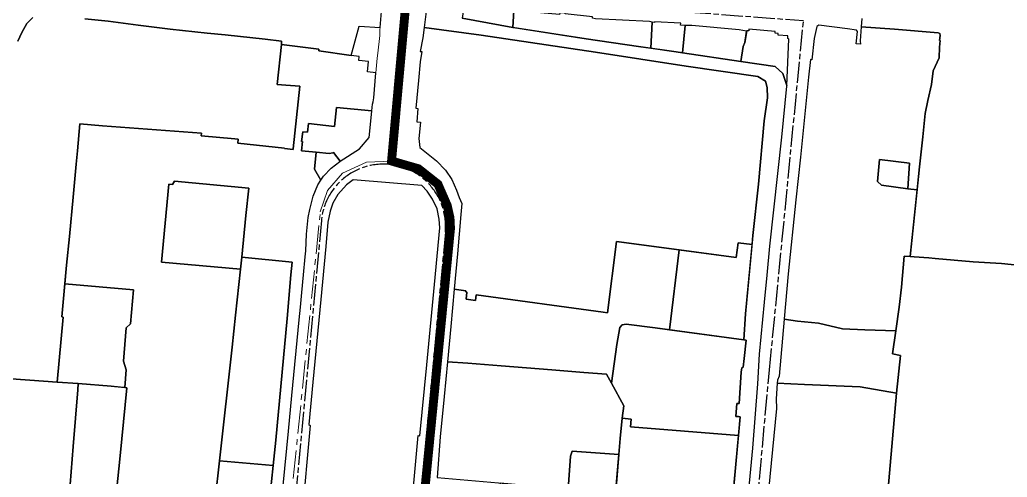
# Model space of a CAD drawing. Header units: millimetres. Extents: x 125232 to 134072, y 142885 to 152835.
# Drawn here: x 132398 to 133508, y 146566 to 147081 of the extents above; entities that cross this region are included whole.
import ezdxf

# ---------------------------------------------------------------- set-up
doc = ezdxf.new("R2010")
doc.units = ezdxf.units.MM
doc.linetypes.add('ACAD_ISO08W100', pattern=[36, 24, -3, 6, -3])
doc.linetypes.add('CENTER', pattern=[50.8, 31.75, -6.35, 6.35, -6.35])
for name, color, linetype in [('commerce', 10, 'Continuous'), ('commerce & office', 242, 'Continuous'), ('commerce and residence', 32, 'Continuous'), ('culture', 21, 'Continuous'), ('green & plaza', 80, 'Continuous'), ('industry', 35, 'Continuous'), ('military', 76, 'Continuous'), ('research & university', 30, 'Continuous'), ('residence', 2, 'Continuous'), ('water', 4, 'Continuous'), ('老城北中心线', 7, 'ACAD_ISO08W100')]:
    doc.layers.add(name, color=color, linetype=linetype)
doc.layers.add('municipal utilities', color=151, linetype='Continuous', lineweight=0)
doc.layers.add('super block', color=6, linetype='CENTER', lineweight=0)

msp = doc.modelspace()

# ---------------------------------------------------------------- linework, layer by layer
at = {"layer": 'commerce'}
for points in [[(133145.9, 147074.5), (133140.9, 147074.8), (133141, 147077), (133111.5, 147078.5), (133111.5, 147077.8), (133108.8, 147078.2), (133107.2, 147048.8), (133135.9, 147044.8), (133143.1, 147043.7)], [(132510.8, 146590.5), (132518.3, 146667.1), (132500.9, 146668.8), (132463.7, 146671.7), (132463.2, 146664.8), (132458, 146600.9), (132451.3, 146515.6), (132459, 146514.9), (132458, 146502.7), (132486.4, 146500.5), (132501.5, 146499.6)], [(133383.5, 146661.1), (133342.8, 146668.2), (133280.3, 146670.8), (133249.5, 146672.2), (133248.2, 146654.6), (133248.7, 146643.9), (133239.7, 146551.4), (133234.8, 146504.6), (133230.7, 146447), (133234.9, 146439.6), (133267.7, 146437.6), (133316.8, 146433.4), (133363.4, 146429.8)]]:
    msp.add_lwpolyline(points, close=True, dxfattribs=at)
at = {"layer": 'commerce & office'}
msp.add_lwpolyline([(132953.5, 147091.2), (132950.3, 147091.4), (132904.9, 147095.3), (132897.7, 147097.3), (132895.2, 147082.7), (132952.2, 147072.3)], close=True, dxfattribs=at)
at = {"layer": 'commerce and residence'}
for points in [[(133108.8, 147078.2), (133105.9, 147078.7), (133045.2, 147081.7), (133041.9, 147082.5), (133041.8, 147084.3), (133011.2, 147087.4), (133011.2, 147088.1), (133005.1, 147088.8), (133004.7, 147086.9), (132953.5, 147091.2), (132952.2, 147072.3), (132953, 147072.2), (133034.6, 147059.3), (133093.5, 147050.8), (133107.2, 147048.8)], [(133211.2, 147050.8), (133213, 147055.4), (133215.1, 147068.1), (133206.7, 147069.6), (133153.3, 147074.4), (133145.9, 147074.5), (133143.1, 147043.7), (133208.4, 147033.9)], [(133262.5, 147059.1), (133261.3, 147059.9), (133261.3, 147062.7), (133250.5, 147063.6), (133250.5, 147065.3), (133247.1, 147065.8), (133247.1, 147067.7), (133217.4, 147070.1), (133217.4, 147068.3), (133215.2, 147068.2), (133213, 147055.4), (133211.2, 147050.8), (133208.4, 147033.9), (133247.3, 147028.1), (133255.7, 147020.4), (133260.4, 147007)], [(133398.1, 146919.7), (133364.6, 146923.6), (133362, 146899), (133366.8, 146894.7), (133396.2, 146890.8)]]:
    msp.add_lwpolyline(points, close=True, dxfattribs=at)
at = {"layer": 'culture'}
msp.add_lwpolyline([(133547.5, 146505.7), (133556.7, 146603.7), (133566.8, 146717), (133573.4, 146799.4), (133501.6, 146806.6), (133469.6, 146808.5), (133426.9, 146812.4), (133419.7, 146813), (133403.5, 146814.2), (133392, 146815.2), (133389, 146780.1), (133386.6, 146757.7), (133382.7, 146731.2), (133379, 146705.2), (133388, 146703.2), (133383.5, 146661.1), (133363.4, 146429.8)], dxfattribs=at)
msp.add_lwpolyline([(132463.2, 146664.8), (132463.7, 146671.7), (132440.1, 146673.5), (132373, 146678.4), (132363.4, 146579.3), (132356.8, 146511.2), (132393.5, 146508), (132403.2, 146513.1), (132421.6, 146511.8), (132430.7, 146504.8), (132458, 146502.7), (132459, 146514.9), (132451.3, 146515.6), (132458, 146600.9)], close=True, dxfattribs=at)
at = {"layer": 'green & plaza'}
msp.add_lwpolyline([(132840.1, 146551.4), (132845.9, 146613.2), (132847.7, 146613.1), (132855.6, 146692.8), (132864.1, 146783), (132870, 146846.8), (132869.5, 146856.7), (132867, 146868.1), (132862.1, 146879.2), (132856, 146888), (132849.8, 146894.6), (132772.9, 146900.8), (132765.2, 146895.1), (132755.6, 146884.3), (132749.9, 146874.6), (132746.8, 146865.8), (132744.4, 146853.3), (132742, 146826), (132736.5, 146766.4), (132727.6, 146673.4), (132723.1, 146625.6), (132724.6, 146624.7), (132715, 146521.2)], dxfattribs=at)
at = {"layer": 'industry'}
for points in [[(132792.9, 146970.6), (132793.7, 146978.5), (132753.9, 146982.3), (132751.6, 146960.7), (132722.5, 146964.2), (132721.3, 146954.5), (132716.1, 146955), (132714.8, 146944), (132715.7, 146944.1), (132714.6, 146933.6), (132731.1, 146932), (132745.9, 146930.5), (132749.8, 146931.2), (132750.6, 146931.7), (132758, 146921.7), (132779.7, 146935.6), (132790.6, 146948.4)], [(132757.7, 146921.5), (132758, 146921.7), (132750.6, 146931.7), (132749.8, 146931.2), (132745.9, 146930.5), (132731.1, 146932), (132729.2, 146912.7), (132736.5, 146900.4), (132739.5, 146905), (132747.9, 146913.8)], [(132682.8, 146579.5), (132622.6, 146584.9), (132617.8, 146541.5), (132617.7, 146540.5), (132676.1, 146534.4), (132677, 146543.5), (132679.2, 146543.5)]]:
    msp.add_lwpolyline(points, close=True, dxfattribs=at)
at = {"layer": 'military'}
for points in [[(133234.9, 146967.1), (133238.7, 146993.2), (133238.3, 147004.7), (133236.4, 147011.7), (133227.5, 147016.9), (133147, 147028.8), (133045.3, 147044.4), (132916.6, 147063.4), (132852.5, 147072.2), (132851.1, 147060.6), (132848.1, 147045.3), (132849.8, 147045), (132848.1, 147033.6), (132846.2, 147012.6), (132843.1, 146981.3), (132845.3, 146981), (132844.5, 146966.2), (132848.5, 146965.7), (132846.5, 146947.3), (132847.8, 146937.2), (132866.3, 146922.1), (132876.6, 146911.7), (132883.6, 146901.2), (132888.8, 146889.3), (132891.9, 146880.8), (132894.8, 146874.3), (132893.8, 146861.7), (132889.9, 146817.8), (132886.2, 146777.9), (132899.4, 146776.1), (132899.4, 146774.8), (132900.7, 146774.5), (132899.9, 146766.5), (132910.3, 146765.1), (132910.9, 146771.7), (133053.9, 146751.9), (133058.7, 146751.4), (133068.8, 146831.4), (133203.3, 146813.7), (133205.4, 146830), (133221.2, 146828.1), (133222.1, 146838.3), (133228.5, 146896)], [(133072.7, 146734.9), (133075.1, 146737.9), (133079.5, 146738.7), (133112.1, 146734.5), (133128.2, 146732.3), (133139.3, 146822.1), (133068.8, 146831.4), (133058.7, 146751.4), (133053.9, 146751.9), (132910.9, 146771.7), (132910.3, 146765.1), (132899.9, 146766.5), (132900.7, 146774.5), (132899.4, 146774.8), (132899.4, 146776.1), (132886.2, 146777.9), (132882.4, 146736.1), (132878.8, 146696.3), (132901.5, 146694.8), (132939.3, 146691.7), (132995.9, 146687.2), (133031.9, 146684.4), (133057.4, 146682.4), (133063, 146672.4), (133069.3, 146715.7)], [(133203, 146581), (133205.9, 146613.3), (133084.5, 146623.3), (133085.2, 146631.8), (133075.1, 146632.8), (133072.8, 146609.9), (133071.3, 146592.1), (133067.5, 146545.5), (133098.7, 146543.4), (133091.2, 146451.8), (133112.9, 146450), (133122.6, 146455.2), (133143.7, 146453.3), (133152, 146446.9), (133184, 146444.4), (133184.6, 146448), (133190.6, 146447.2)], [(133020.5, 146513.9), (133064.6, 146510.4), (133067.4, 146544.6), (133071.3, 146592.1), (133018.9, 146595.8), (133017.1, 146590), (133014.6, 146552.9), (132937.9, 146559.9), (132937.1, 146549.7), (132932.1, 146493.1), (132918.9, 146494), (132917.5, 146479.1), (132928.7, 146473), (132928.4, 146467), (132943.3, 146464.8), (133004.8, 146459.9), (133012.9, 146458.9), (133016.2, 146489.6), (133018.5, 146489.6)]]:
    msp.add_lwpolyline(points, close=True, dxfattribs=at)
for points in [[(132693.9, 146557), (132699.9, 146618.2), (132703.7, 146658.2), (132712, 146743.4), (132713.5, 146757.7), (132715, 146774.2), (132716.8, 146794.2), (132718.8, 146814.1), (132719.4, 146821.2), (132720.3, 146839.9), (132722.3, 146858.6), (132723.9, 146867.5), (132727.7, 146882.5), (132733.2, 146895.4), (132736.5, 146900.4), (132729.2, 146912.7), (132731.1, 146932), (132714.6, 146933.6), (132715.7, 146944.1), (132714.8, 146944), (132716.1, 146955), (132721.3, 146954.5), (132722.5, 146964.2), (132751.6, 146960.7), (132753.9, 146982.3), (132793.7, 146978.5), (132794.5, 146986.1), (132795.3, 146988.6), (132796.1, 146993.1), (132798.2, 147021), (132788.9, 147022.2), (132790, 147034), (132779, 147035.2), (132779.5, 147039.6), (132770.5, 147040.7), (132734.1, 147045.9), (132734.3, 147047.6), (132692.1, 147053.1), (132687.3, 147008), (132696.9, 147007.4), (132712.7, 147006.2), (132705.3, 146935.6), (132705.2, 146934.9), (132695.4, 146935.9), (132695.4, 146936.6), (132643, 146942.1), (132643.3, 146946.4), (132639.7, 146946.9), (132601.9, 146950.4), (132602.3, 146953.3), (132490.8, 146961.6), (132465.4, 146963.8), (132462.8, 146933.5), (132461.4, 146918.6), (132457.9, 146881.3), (132453.9, 146837.3), (132450.6, 146804.9), (132448.7, 146784), (132525.8, 146777.3), (132522.6, 146738.9), (132517.6, 146734.3), (132514.6, 146697.1), (132517.7, 146687.4), (132516, 146667.3), (132518.3, 146667.1), (132510.8, 146590.5), (132501.5, 146499.6)], [(132617.8, 146541.5), (132622.6, 146584.9), (132636.9, 146712.7), (132640.4, 146748.5), (132646.1, 146800.5), (132557.4, 146808.3), (132565.7, 146896), (132569.5, 146895.6), (132572.1, 146899.3), (132655.4, 146891.3), (132652.1, 146860.6), (132647.5, 146813.8), (132704.1, 146808.3), (132702.8, 146794.2), (132698.6, 146745), (132685.7, 146608.3), (132682.8, 146579.5), (132679.2, 146543.5)]]:
    msp.add_lwpolyline(points, dxfattribs=at)
at = {"layer": 'municipal utilities'}
msp.add_lwpolyline([(132802.6, 147063.1), (132802.9, 147069.9), (132803.1, 147072), (132779.6, 147073.5), (132770.5, 147040.7), (132779.5, 147039.6), (132779, 147035.2), (132790, 147034), (132788.9, 147022.2), (132798.2, 147021), (132799.8, 147037.6), (132800.5, 147043.1)], close=True, dxfattribs=at)
at = {"layer": 'research & university'}
for points in [[(132373, 146678.4), (132440.1, 146673.5), (132446.9, 146746.5), (132445.2, 146746.8), (132450.6, 146804.9), (132453.9, 146837.3), (132457.9, 146881.3), (132461.4, 146918.6), (132462.8, 146933.5), (132465.4, 146963.8), (132490.8, 146961.6), (132602.3, 146953.3), (132601.9, 146950.4), (132639.7, 146946.9), (132643.3, 146946.4), (132643, 146942.1), (132695.4, 146936.6), (132695.4, 146935.9), (132705.2, 146934.9), (132705.3, 146935.6), (132712.7, 147006.2), (132696.9, 147007.4), (132687.3, 147008), (132692.1, 147053.1), (132692.3, 147056.8), (132673.9, 147059.1), (132629, 147063.7), (132608.5, 147065.9), (132566.9, 147070.3), (132531.2, 147074.8), (132497.2, 147079.1), (132471, 147081.7)], [(132412.7, 147083.2), (132405.9, 147076.7), (132400.2, 147066.6), (132395.8, 147056.8)], [(133344.7, 147082.1), (133344, 147072.9), (133381.4, 147070.1), (133430.5, 147066.1), (133432.4, 147065.2), (133432.5, 147063.2), (133432, 147057.6), (133432.6, 147057.5), (133431.9, 147050.1), (133431.6, 147038.2), (133424.7, 147023.4), (133422.7, 147007.9), (133418.7, 146990.2), (133415.6, 146975.6), (133413, 146949.3), (133409.4, 146915.6), (133398.9, 146814.6), (133403.5, 146814.2), (133419.7, 146813), (133426.9, 146812.4), (133469.6, 146808.5), (133501.6, 146806.6), (133573.4, 146799.4)]]:
    msp.add_lwpolyline(points, dxfattribs=at)
at = {"layer": 'residence'}
for points in [[(133422.7, 147007.9), (133424.7, 147023.4), (133431.6, 147038.2), (133431.9, 147050.1), (133432.6, 147057.5), (133432, 147057.6), (133432.5, 147063.2), (133432.4, 147065.2), (133430.5, 147066.1), (133381.4, 147070.1), (133344, 147072.9), (133342.7, 147057), (133342.9, 147053.4), (133338.1, 147053.6), (133339.8, 147067.8), (133338.7, 147069), (133328.6, 147070.5), (133296.3, 147074.6), (133294.1, 147073.4), (133291, 147059.9), (133288.4, 147035.9), (133286.9, 147036), (133284.7, 147016.2), (133275.7, 146926.2), (133270.5, 146878.5), (133261.9, 146795.1), (133257.2, 146744.5), (133257.2, 146744.3), (133272.1, 146741.9), (133296, 146739.7), (133323, 146733.3), (133347.8, 146732.3), (133382.7, 146731.2), (133386.6, 146757.7), (133389, 146780.1), (133392, 146815.2), (133398.9, 146814.6), (133406.7, 146889.7), (133396.2, 146890.8), (133366.8, 146894.7), (133362, 146899), (133364.6, 146923.6), (133398.1, 146919.7), (133396.2, 146890.8), (133406.7, 146889.7), (133409.4, 146915.6), (133413, 146949.3), (133415.6, 146975.6), (133418.7, 146990.2)], [(132652.1, 146860.6), (132655.4, 146891.3), (132572.1, 146899.3), (132569.5, 146895.6), (132565.7, 146896), (132557.4, 146808.3), (132646.1, 146800.5), (132647.5, 146813.8)], [(133221.2, 146828.1), (133205.4, 146830), (133203.3, 146813.7), (133139.3, 146822.1), (133128.2, 146732.3), (133212, 146721), (133213.9, 146750)], [(132698.6, 146745), (132702.8, 146794.2), (132704.1, 146808.3), (132647.5, 146813.8), (132646.1, 146800.5), (132640.4, 146748.5), (132636.9, 146712.7), (132622.6, 146584.9), (132682.8, 146579.5), (132685.7, 146608.3)], [(132517.6, 146734.3), (132522.6, 146738.9), (132525.8, 146777.3), (132448.7, 146784), (132445.2, 146746.8), (132446.9, 146746.5), (132440.1, 146673.5), (132463.7, 146671.7), (132500.9, 146668.8), (132516, 146667.3), (132517.7, 146687.4), (132514.6, 146697.1)], [(133382.7, 146731.2), (133347.8, 146732.3), (133323, 146733.3), (133296, 146739.7), (133272.1, 146741.9), (133257.2, 146744.3), (133251.7, 146680), (133249.8, 146675.6), (133249.5, 146672.2), (133280.3, 146670.8), (133342.8, 146668.2), (133383.5, 146661.1), (133388, 146703.2), (133379, 146705.2)], [(133209, 146684.5), (133209.5, 146689.4), (133211.3, 146690.3), (133212.2, 146700), (133214.5, 146720.4), (133212, 146721), (133112.1, 146734.5), (133079.5, 146738.7), (133075.1, 146737.9), (133072.7, 146734.9), (133069.3, 146715.7), (133063, 146672.4), (133076.9, 146646.9), (133075.1, 146632.8), (133085.2, 146631.8), (133084.5, 146623.3), (133205.9, 146613.3), (133207.8, 146634.5), (133206.1, 146634.7), (133202.9, 146634.8), (133203.9, 146649.4), (133206.5, 146649.3)], [(133076.9, 146646.9), (133063, 146672.4), (133057.4, 146682.4), (133031.9, 146684.4), (132995.9, 146687.2), (132939.3, 146691.7), (132901.5, 146694.8), (132878.8, 146696.3), (132875.2, 146657.2), (132870.6, 146612), (132867, 146566.1), (132936, 146560), (133014.6, 146552.9), (133017.1, 146590), (133018.9, 146595.8), (133071.3, 146592.1), (133072.8, 146609.9), (133075.1, 146632.8)]]:
    msp.add_lwpolyline(points, close=True, dxfattribs=at)
at = {"layer": 'super block', "const_width": 10}
msp.add_lwpolyline([(133690.4, 146421.5), (134033.8, 147001.3), (134058.6, 147050.9), (134067, 147078.7), (134064.8, 147091.3), (134055.3, 147104.9), (133971.2, 147207.2), (133890.6, 147300.3), (133730.9, 147470.8), (133778.1, 147746.1), (133614.8, 147803.9), (132979.2, 147977.2), (132952.4, 147906.9), (132944.1, 147851.8), (132920, 147664.1), (132905.1, 147502), (132833.3, 147114), (132815.9, 146922), (132846.1, 146913.3), (132868, 146896), (132878.5, 146871.9), (132881.6, 146858.1), (132882.2, 146846.3), (132845.6, 146473.4)], dxfattribs=at)
at = {"layer": 'super block'}
msp.add_lwpolyline([(132735.8, 146864.7), (132743.9, 146889), (132760.9, 146908.3), (132787.9, 146920.6), (132815.9, 146922), (132833.3, 147114), (132440.7, 147144.9), (132146.9, 147139.3), (132099.5, 146687.9), (132083.2, 146513), (132695.2, 146464)], close=True, dxfattribs=at)
at = {"layer": 'water'}
for points in [[(132471, 147081.7), (132497.2, 147079.1), (132531.2, 147074.8), (132566.9, 147070.3), (132608.5, 147065.9), (132629, 147063.7), (132673.9, 147059.1), (132692.3, 147056.8), (132692.1, 147053.1), (132734.3, 147047.6), (132734.1, 147045.9), (132770.5, 147040.7), (132779.6, 147073.5), (132803.1, 147072), (132804.6, 147090)], [(132854.7, 147090.1), (132852.5, 147072.2), (132916.6, 147063.4), (133045.3, 147044.4), (133147, 147028.8), (133227.5, 147016.9), (133236.4, 147011.7), (133238.3, 147004.7), (133238.7, 146993.2), (133234.9, 146967.1), (133228.5, 146896), (133222.1, 146838.3), (133213.9, 146750), (133212, 146721), (133214.5, 146720.4), (133212.2, 146700), (133211.3, 146690.3), (133209.5, 146689.4), (133209, 146684.5), (133206.5, 146649.3), (133203.9, 146649.4), (133202.9, 146634.8), (133206.1, 146634.7), (133207.8, 146634.5), (133203, 146581), (133190.5, 146446.4)], [(132395.8, 147056.8), (132400.2, 147066.6), (132405.9, 147076.7), (132412.7, 147083.2)], [(133214.4, 146520.3), (133221.9, 146599.1), (133227.6, 146671.4), (133229.5, 146704.8), (133235.3, 146763.4), (133238, 146793.7), (133241.1, 146826.1), (133254.7, 146948.8), (133260.3, 147006.1), (133260.4, 147007), (133255.7, 147020.4), (133247.3, 147028.1), (133208.4, 147033.9), (133143.1, 147043.7), (133135.9, 147044.8), (133093.5, 147050.8), (133034.6, 147059.3), (132952.2, 147072.3), (132952.2, 147072.3), (132895.2, 147082.7)]]:
    msp.add_lwpolyline(points, dxfattribs=at)
at = {"layer": '老城北中心线', "linetype": 'ACAD_ISO08W100', "lineweight": 25}
for p, q in [((132813.8, 146918.2), (132831.8, 147113.5)), ((133115.1, 147092.2), (133279, 147079.9)), ((133240.8, 146687.3), (133279, 147079.9)), ((132737.1, 146855.1), (132700.2, 146462.6)), ((132876.4, 146842), (132839.7, 146451.3)), ((133216.3, 146420.6), (133240.8, 146687.3))]:
    msp.add_line(p, q, dxfattribs=at)
msp.add_arc((132806.7, 146848.5), 70, 354.6326, 174.6326, dxfattribs=at)

doc.saveas('drawing.dxf')
